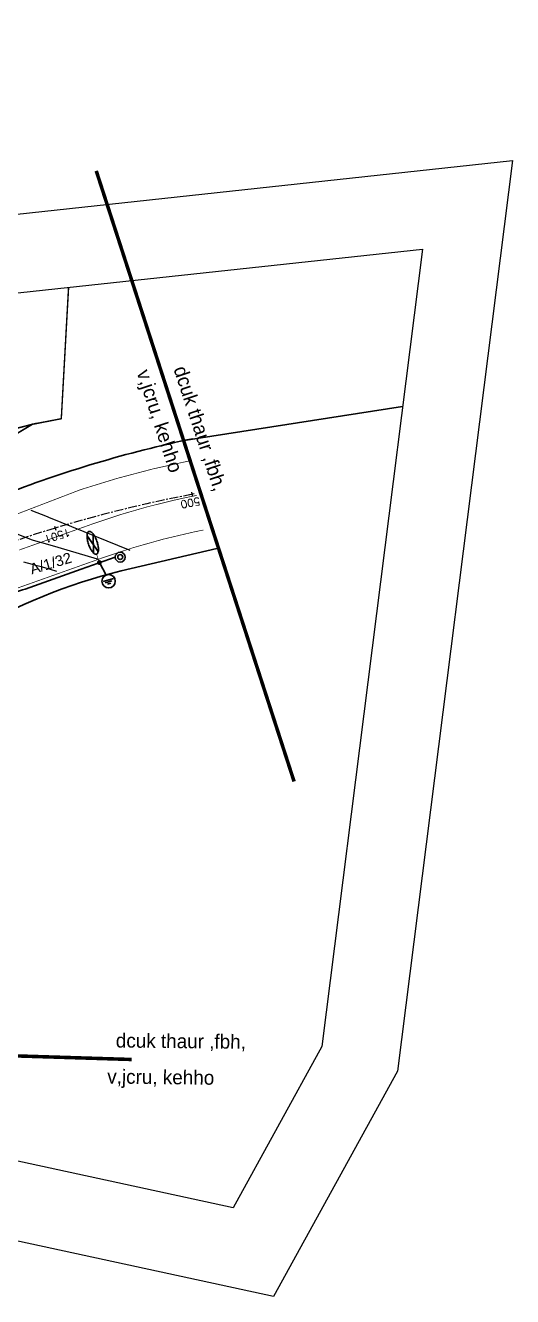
# Model space of a CAD drawing. Header units: millimetres. Extents: x 229784 to 231786, y 726884 to 727329.
# Drawn here: x 231717.3 to 231786.3, y 726884.1 to 727064.3 of the extents above; entities that cross this region are included whole.
import ezdxf
from ezdxf.enums import TextEntityAlignment as Align

# ---------------------------------------------------------------- set-up
doc = ezdxf.new("R2010")
doc.units = ezdxf.units.MM
doc.linetypes.add('2480-axa-500-15.11.16$0$CENTER', pattern=[2, 1.25, -0.25, 0.25, -0.25])
doc.linetypes.add('2480-GEOMET-12.8.14$0$DASHED', pattern=[8.75, 6.25, -2.5])
for name, color, linetype in [('2480-axa-500-15.11.16$0$IDAN_AXIS', 7, 'Continuous'), ('2480-axa-500-15.11.16$0$IDAN_PTNUM', 7, 'Continuous'), ('2480-GEOMET-12.8.14$0$_L_TEXT-HIBUR', 254, 'Continuous'), ('2480-gova-15.11.16$0$D-CONT-SECONDARY', 254, 'Continuous'), ('2480-PLAN-12.8.14$0$plan_makif1 v1$0$pcell', 8, 'Continuous'), ('AOI', 7, 'Continuous'), ('M1200', 2, 'Continuous')]:
    doc.layers.add(name, color=color, linetype=linetype)
for name, color, linetype, true_color in [('2480-axa-500-15.11.16$0$IDAN_POINTS', 7, 'Continuous', 0xa8a8a8), ('2480-axa-500-15.11.16$0$IDAN_PTELEV', 7, 'Continuous', 0xa8a8a8), ('2480B-TABA_500-9.1.17$0$pcell', 7, 'Continuous', 0x527dff)]:
    doc.layers.add(name, color=color, linetype=linetype, true_color=true_color)
for name, color, linetype, lineweight in [('2480-GEOMET-12.8.14$0$EVENSOFA_15', 13, 'Continuous', 30), ('2480-GEOMET-12.8.14$0$Midraha', 13, 'Continuous', 30), ('TEURA', 1, 'Continuous', 30), ('TEURA-10-500', 1, 'Continuous', 30), ('TEURA-500', 1, 'Continuous', 30), ('TXT-TEURA-500', 12, 'Continuous', 35)]:
    doc.layers.add(name, color=color, linetype=linetype, lineweight=lineweight)
doc.styles.add('2480-axa-500-15.11.16$0$Standard', font='romanc9.shx')
doc.styles.add('2480-GEOMET-12.8.14$0$MIRYM', font='MIRYM.SHX')
doc.styles.get("Standard").update_dxf_attribs({"font": 'arial.ttf'})
doc.linetypes.add('SLE_LINE', pattern='A,1,-0.5,["/",Standard,S=0.1,R=0,X=-0.1,Y=-0.05],-0.3', length=1.8)
doc.linetypes.add('V_LINE', pattern='A,1,-0.3,["V",Standard,S=0.1,R=0,X=-0.1,Y=-0.05],-0.2', length=1.5)

# ---------------------------------------------------------------- blocks, each defined once
blk = doc.blocks.new('71')
for centre, radius in [((0, 10), 10), ((-0.1, 10.2), 5)]:
    blk.add_circle(centre, radius)
blk = doc.blocks.new('53')
for p, q in [((-14.5, 5.8), (15.5, 5.8)), ((-10.4, 0.8), (9.6, 0.8)), ((-5.4, -4.3), (4.6, -4.3))]:
    blk.add_line(p, q)
blk.add_circle((0.4, 2.5), 18.9)
blk = doc.blocks.new('pes3')
for p, q in [((-0.27, 2.61), (0.2, 1.09)), ((0.27, 2.61), (-0.2, 1.09))]:
    blk.add_line(p, q)
blk.add_lwpolyline([(0, 0.92, 0.21176), (0.12, 0.97, 0.094554), (0.26, 1.21, 0.051243), (0.34, 1.51, 0.038569), (0.37, 1.91, 0.038569), (0.34, 2.32, 0.051243), (0.26, 2.62, 0.094554), (0.12, 2.86, 0.21176), (0, 2.91, 0.21176), (-0.12, 2.86, 0.094554), (-0.26, 2.62, 0.051243), (-0.34, 2.32, 0.038569), (-0.37, 1.91, 0.038569), (-0.34, 1.51, 0.051243), (-0.26, 1.21, 0.094554), (-0.12, 0.97, 0.21176)], format="xyb", close=True)
at = {"const_width": 0.2}
blk.add_lwpolyline([(-0.1, 0.18, 1), (0.1, 0.18, 1)], format="xyb", close=True, dxfattribs=at)
at = {"const_width": 0.05}
blk.add_lwpolyline([(0, 0.93), (0, 0.18)], dxfattribs=at)
blk = doc.blocks.new('2480-axa-500-15.11.16$0$IDAN_POINT')
at = {"layer": '2480-axa-500-15.11.16$0$IDAN_POINTS', "color": 0, "linetype": 'ByBlock'}
for p, q in [((-0.5, 0), (0.5, 0)), ((0, -0.5), (0, 0.5))]:
    blk.add_line(p, q, dxfattribs=at)
at = {"layer": '2480-axa-500-15.11.16$0$IDAN_PTELEV', "style": '2480-axa-500-15.11.16$0$Standard'}
blk.add_attdef('IDAN_PTELEV', text='', height=1.8, dxfattribs=at).set_placement((0, -1), align=Align.TOP_CENTER)
at = {"layer": '2480-axa-500-15.11.16$0$IDAN_PTNUM', "style": '2480-axa-500-15.11.16$0$Standard'}
blk.add_attdef('IDAN_PTNUM', text='', height=1.8, dxfattribs=at).set_placement((0, 1), align=Align.CENTER)

msp = doc.modelspace()

# ---------------------------------------------------------------- linework, layer by layer
at = {"layer": '2480-axa-500-15.11.16$0$IDAN_AXIS', "linetype": '2480-axa-500-15.11.16$0$CENTER', "flags": 128}
msp.add_lwpolyline([(231740.884, 726997.825), (231740.772, 726997.803, 0.0450529), (231707.931, 726988.363), (231707.837, 726988.327, 0.2269595), (231690.097, 726969.455), (231689.715, 726968.256, 0.0506174), (231681.83, 726930.704), (231681.698, 726929.461)], format="xyb", dxfattribs=at)
at = {"layer": '2480-GEOMET-12.8.14$0$_L_TEXT-HIBUR', "linetype": '2480-GEOMET-12.8.14$0$DASHED', "ltscale": 3, "const_width": 0.5, "flags": 128}
for points in [[(231727.309, 727043.667), (231755.341, 726957.122)], [(231674.787, 726912.278), (231675.003, 726919.501), (231732.31, 726917.723)]]:
    msp.add_lwpolyline(points, dxfattribs=at)
at = {"layer": '2480-GEOMET-12.8.14$0$EVENSOFA_15', "color": 251, "true_color": 0x696969, "const_width": 0.1}
for points in [[(231740.548, 727002.578, 0.0306847), (231725.112, 726998.498), (231713.939, 726994.21)], [(231741.527, 726997.675, 0.0064761), (231738.355, 726996.999, 0.029692), (231726.959, 726993.692), (231716.4, 726989.937)], [(231742.506, 726992.772, 0.0030007), (231741.093, 726992.481, 0.0331707), (231728.339, 726988.876), (231712.769, 726983.338)]]:
    msp.add_lwpolyline(points, format="xyb", dxfattribs=at)
at = {"layer": '2480-GEOMET-12.8.14$0$Midraha'}
for points in [[(231770.718, 727010.276), (231739.426, 727005.415)], [(231730.835, 726986.967), (231744.383, 726990.161)]]:
    msp.add_lwpolyline(points, dxfattribs=at)
for points in [[(231741.002, 727005.715, 0.0419852), (231713.801, 726997.621, 0.0419852)], [(231730.859, 726986.972, 0.07398), (231709.243, 726978.154, 0.07398)]]:
    msp.add_lwpolyline(points, format="xyb", dxfattribs=at)
at = {"layer": '2480-gova-15.11.16$0$D-CONT-SECONDARY'}
for points in [[(231732.125, 726989.854), (231720.589, 726994.563), (231720.408, 726994.637), (231718.094, 726995.552)], [(231727.484, 726988.617), (231721.923, 726990.29), (231721.75, 726990.341), (231719.577, 726990.97), (231718.428, 726991.291), (231718.296, 726991.327), (231717.441, 726991.66), (231716.929, 726991.857), (231715.627, 726992.35), (231715.444, 726992.418), (231714.862, 726992.634), (231713.693, 726993.061), (231712.442, 726993.506)]]:
    msp.add_lwpolyline(points, dxfattribs=at)
at = {"layer": '2480-gova-15.11.16$0$D-CONT-SECONDARY', "flags": 128}
msp.add_lwpolyline([(231721.74, 726986.888), (231720.811, 726987.165), (231719.681, 726987.492), (231718.747, 726987.756), (231718.266, 726987.889), (231717.043, 726988.222)], dxfattribs=at)
at = {"layer": '2480-PLAN-12.8.14$0$plan_makif1 v1$0$pcell', "const_width": 0.2}
for points in [[(231723.383, 727027.17), (231723.292, 727025.527), (231722.354, 727008.545), (231718.266, 727007.75), (231682.253, 726998.472, -0.0340455), (231642.442, 726993.632, -0.0048943), (231625.247, 726992.511), (231597.981, 727004.742)], [(231592.065, 726990.99), (231600.858, 726991.315), (231605.74, 726991.496), (231625.247, 726992.511, 0.0048943), (231642.442, 726993.632, 0.034046), (231682.253, 726998.472), (231718.266, 727007.75), (231698.844, 726996.062), (231689.085, 726988.715), (231676.25, 726971.103), (231671.088, 726959.547), (231668.188, 726948.702, 0.3289135), (231634.464, 726972.977), (231626.384, 726972.518), (231612.613, 726971.786), (231601.6, 726971.31), (231601.592, 726971.31, 0.0010693), (231601.586, 726971.31, 0.0011038), (231601.58, 726971.31, 0.0011048), (231601.575, 726971.31), (231601.574, 726971.309), (231601.571, 726971.309, -0.0152749), (231527.66, 726970.719)]]:
    msp.add_lwpolyline(points, format="xyb", dxfattribs=at)
at = {"layer": '2480B-TABA_500-9.1.17$0$pcell'}
for points in [[(231723.383, 727027.17), (231723.292, 727025.527), (231722.354, 727008.545), (231718.266, 727007.75), (231682.253, 726998.472, -0.0340455), (231642.442, 726993.632, -0.0048943), (231625.247, 726992.511), (231597.981, 727004.742)], [(231592.065, 726990.99), (231600.858, 726991.315), (231605.74, 726991.496), (231625.247, 726992.511, 0.0048943), (231642.442, 726993.632, 0.034046), (231682.253, 726998.472), (231718.266, 727007.75), (231698.844, 726996.062), (231689.085, 726988.715), (231676.25, 726971.103), (231671.088, 726959.547), (231668.188, 726948.702, 0.3289135), (231634.464, 726972.977), (231626.384, 726972.518), (231612.613, 726971.786), (231601.6, 726971.31), (231601.592, 726971.31, 0.0010693), (231601.586, 726971.31, 0.0011038), (231601.58, 726971.31, 0.0011048), (231601.575, 726971.31), (231601.574, 726971.309), (231601.571, 726971.309, -0.0152749), (231527.66, 726970.719)]]:
    msp.add_lwpolyline(points, format="xyb", dxfattribs=at)
at = {"layer": 'AOI'}
msp.add_lwpolyline([(230532.007, 727329.274), (230658.696, 727290.108), (230802.114, 727247.106), (231039.345, 727142.884), (231187.789, 727083.162), (231342.516, 727043.51), (231491.156, 727020.263), (231588.248, 727014.063), (231687.276, 727034.423), (231786.298, 727045.123), (231769.993, 726916.053), (231752.419, 726884.119), (231607.31, 726915.542), (231478.376, 726941.771), (231215.045, 726990.403), (230932.547, 727078.765), (230673.609, 727191.902), (230570.46, 727223.288), (230463.919, 727225.53)], dxfattribs=at)
at = {"layer": 'M1200'}
msp.add_lwpolyline([(230530.709, 727318.067), (230655.466, 727279.498), (230798.277, 727236.678), (231035.044, 727132.66), (231184.328, 727072.601), (231340.277, 727032.635), (231489.943, 727009.227), (231589.025, 727002.901), (231688.992, 727023.454), (231773.536, 727032.589), (231759.255, 726919.545), (231746.688, 726896.708), (231609.59, 726926.396), (231480.489, 726952.659), (231217.717, 727001.188), (230936.434, 727089.169), (230677.456, 727202.324), (230572.224, 727234.344), (230463.688, 727236.628)], dxfattribs=at)
at = {"layer": 'TEURA', "color": 6, "linetype": 'V_LINE', "ltscale": 5, "flags": 128}
msp.add_lwpolyline([(231690.725, 726959.826), (231690.751, 726959.904, -0.0391796), (231691.904, 726962.646, -0.052748), (231694.438, 726966.74, -0.0286247), (231695.573, 726968.119, 0.0084031), (231697.235, 726969.979, 0.0274767), (231698.367, 726971.572, -0.0291347), (231700.157, 726973.956, -0.04324), (231703.587, 726977.44, -0.0451328), (231707.654, 726980.375, -0.0584334), (231713.992, 726983.242, -0.0200573), (231717.257, 726984.404), (231725.153, 726987.213), (231729.983, 726988.904)], format="xyb", dxfattribs=at)
at = {"layer": 'TEURA', "linetype": 'SLE_LINE', "ltscale": 4, "flags": 128}
msp.add_lwpolyline([(231727.747, 726988.147), (231728.732, 726986.387)], dxfattribs=at)

# ---------------------------------------------------------------- block references
at = {"layer": '2480-axa-500-15.11.16$0$IDAN_AXIS', "linetype": '2480-axa-500-15.11.16$0$CENTER'}
for p, xscale, yscale, zscale, rotation, values in [((231740.884, 726997.825), 0.6000000000000001, 0.6000000000000001, 0.6000000000000001, 191.1130405351802, {'IDAN_PTNUM': '1500'}), ((231721.475, 726993.036), 0.6, 0.6, 0.6, 196.8745883881554, {'IDAN_PTNUM': '1501'})]:
    msp.add_blockref('2480-axa-500-15.11.16$0$IDAN_POINT', p, dxfattribs=dict(at, xscale=xscale, yscale=yscale, zscale=zscale, rotation=rotation)).add_auto_attribs(values)
at = {"layer": 'TEURA-10-500', "xscale": -1.699999999999999, "yscale": 1.700000000000001, "zscale": 1.700000000000001, "rotation": 18.50922951104792}
msp.add_blockref('pes3', (231727.844, 726987.868), dxfattribs=at)
at = {"layer": 'TEURA-500', "ltscale": 0.5, "xscale": 0.07, "yscale": 0.07, "zscale": 0.07, "rotation": 339.5045407075165}
msp.add_blockref('71', (231730.457, 726988.265), dxfattribs=at)
at = {"layer": 'TEURA-500', "linetype": 'Continuous', "xscale": 0.04999999999999998, "yscale": 0.04999999999999998, "zscale": 0.03999999998885665, "rotation": 16.46296110576563}
msp.add_blockref('53', (231729.076, 726985.383), dxfattribs=at)

# ---------------------------------------------------------------- texts
at = {"layer": '2480-GEOMET-12.8.14$0$_L_TEXT-HIBUR', "style": '2480-GEOMET-12.8.14$0$MIRYM'}
for s, rotation, p in [('dcuk thaur ,fbh,', 288.20762, (231738.23, 727015.615, -114.041)), ('v,jcru, kehho', 288.13236, (231733.007, 727015.122, -114.041)), ('dcuk thaur ,fbh,', 359.40359, (231730.074, 726919.424, -115.5)), ('v,jcru, kehho', 359.32833, (231728.858, 726914.32, -115.5))]:
    msp.add_text(s, height=2, rotation=rotation, dxfattribs=at).set_placement(p)
at = {"layer": 'TXT-TEURA-500'}
msp.add_text('A/1/32', height=1.5, rotation=16.65434, dxfattribs=at).set_placement((231718.168, 726986.468, -214.238))

doc.saveas('drawing.dxf')
